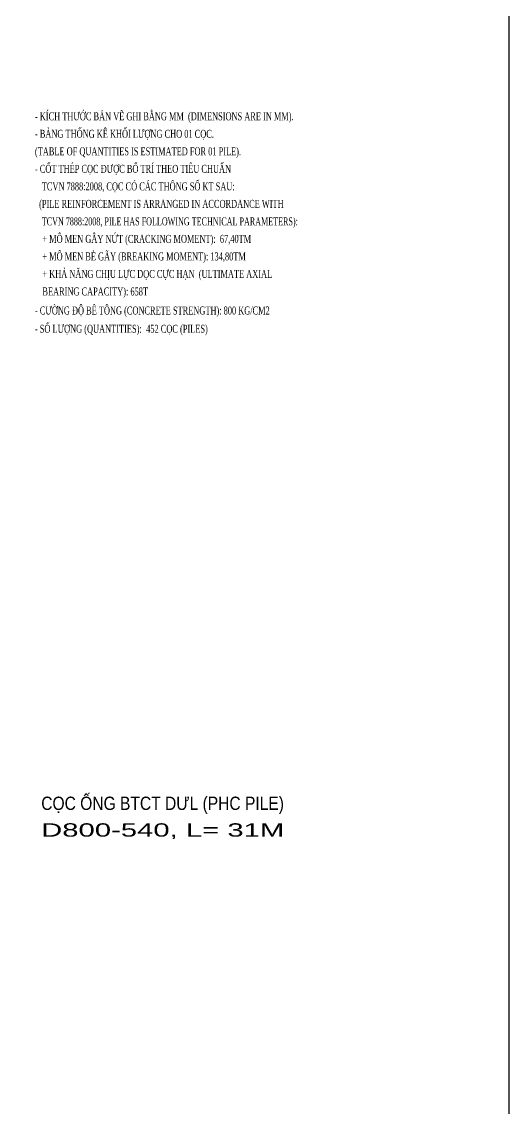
# Model space of a CAD drawing. Extents: x -687 to 808890, y -259 to 107959.
# Drawn here: x 776247 to 778990, y 73753 to 79864 of the extents above; entities that cross this region are included whole.
import ezdxf
from ezdxf.enums import TextEntityAlignment as Align

# ---------------------------------------------------------------- set-up
doc = ezdxf.new("R2010")
doc.units = 0
doc.header["$MEASUREMENT"] = 0
doc.layers.add('Text', color=3, linetype='CONTINUOUS')
doc.layers.add('Thep chu', color=1, linetype='CONTINUOUS')
doc.styles.add('CMB-2', font='Vhavanb.ttf', dxfattribs={"width": 1.5, "height": 2})
doc.styles.get("Standard").update_dxf_attribs({"font": 'vntimeh.shx', "width": 0.65})

msp = doc.modelspace()

# ---------------------------------------------------------------- linework, layer by layer
at = {"layer": 'Thep chu'}
msp.add_lwpolyline([(766162.6, 62222.1), (778989.8, 62222.1), (778989.8, 106614), (766162.6, 106614)], close=True, dxfattribs=at)

# ---------------------------------------------------------------- texts
at = {"layer": 'Text'}
for s, width, p in [('- kÝch th\xadíc b¶n vÏ ghi b»ng mm  (dimensions are in mm).', 0.65, (776321.2, 79309.3)), ('- b¶ng thèng kª khèi l\xadîng cho 01 cäc.', 0.65, (776321.2, 79210.8)), ('(table of quantities is estimated for 01 pile).', 0.65, (776321.2, 79112.3)), ('- cèt thÐp cäc ®\xadîc bè trÝ theo tiªu chuÈn  ', 0.65, (776321.2, 79013.8)), ('tcvn 7888:2008, cäc cã c¸c th«ng sè kt sau:', 0.65, (776359.6, 78915.3)), ('  (pile reinforcement is arranged in accordance with', 0.65, (776321.2, 78816.8)), ('tcvn 7888:2008, pile has following technical parameters):', 0.63, (776359.6, 78718.3)), ('+ m« men g©y nøt (cracking moment):  67,40tm', 0.65, (776363.2, 78619.8)), ('+ m« men bÎ g·y (breaking moment): 134,80tm', 0.65, (776363.2, 78521.3)), ('+ kh¶ n¨ng chÞu lùc däc cùc h¹n  (ultimate axial', 0.65, (776363.2, 78422.8)), ('bearing capacity): 658t', 0.65, (776363.2, 78324.3)), ('- c\xadêng ®é bª t«ng (concrete strength): 800 kg/cm2', 0.65, (776321.2, 78217)), ('- sè l\xadîng (quantities): ', 0.65, (776321.2, 78114.2)), ('452 cäc (piles)', 0.65, (776947.2, 78114.2))]:
    msp.add_text(s, height=45, dxfattribs=dict(at, width=width)).set_placement(p)
at = {"layer": 'Text', "color": 2, "style": 'CMB-2'}
for s, width, p, p2 in [('Cäc èng btct d\xadl (PhC Pile)', 0.910113, (776356.7, 75430.4), (777722.1, 75430.4)), ('D800-540, L= 31m', 1.608333, (776355.9, 75280.4), (777724.1, 75280.4))]:
    msp.add_text(s, height=75, dxfattribs=dict(at, width=width)).set_placement(p, p2, align=Align.FIT)

doc.saveas('drawing.dxf')
